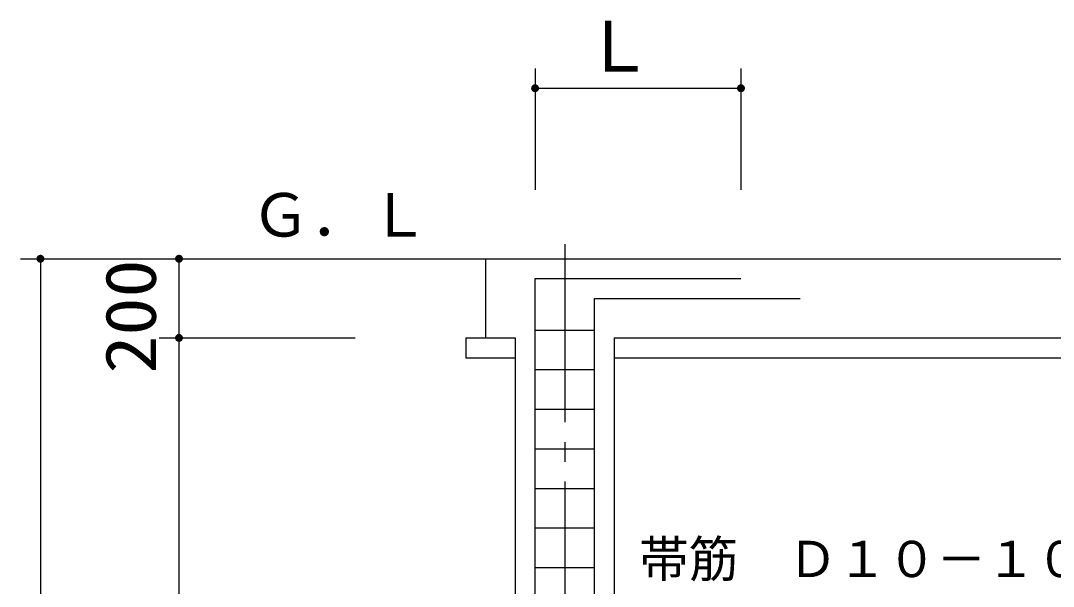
# Model space of a CAD drawing. Units: millimetres, scale not verified. Extents: x -14850 to 14850, y -10500 to 10500.
# Drawn here: x -1262 to 1347, y 1320 to 2748 of the extents above; entities that cross this region are included whole.
import ezdxf
from ezdxf.enums import TextEntityAlignment as Align

# ---------------------------------------------------------------- set-up
doc = ezdxf.new("R2010")
doc.units = ezdxf.units.MM
doc.header["$LTSCALE"] = 50
doc.linetypes.add('CHAIN2', pattern=[12, 9, -1, 1, -1])
doc.layers.add('0-2_機器', color=5, linetype='Continuous', lineweight=25)
doc.layers.add('0-7_文字', color=5, linetype='Continuous', lineweight=25)
doc.styles.add('ＭＳ ゴシック', font='')
doc.styles.get('ＭＳ ゴシック').set_extended_font_data('MS Gothic')

msp = doc.modelspace()

# ---------------------------------------------------------------- linework, layer by layer
at = {"layer": '0-2_機器', "color": 2}
for p, q in [((37.68, 2627.71), (37.68, 2321.13)), ((557.68, 2627.71), (557.68, 2321.13)), ((37.68, 2577.71), (557.68, 2577.71)), ((-1261.91, 2147.02), (-861.91, 2147.02)), ((-1211.91, 2147.02), (-1211.91, -482.98)), ((-911.91, 2147.02), (-416.92, 2147.02)), ((-861.91, 2147.02), (-861.91, 1947.02)), ((-416.92, 2147.02), (3199.57, 2147.02)), ((-87.32, 2147.02), (-87.32, 1947.02)), ((-911.91, 1947.02), (-416.92, 1947.02)), ((-861.91, 1947.02), (-861.91, -132.98)), ((-137.32, 1947.02), (-137.32, 1897.02)), ((-137.32, 1947.02), (-12.32, 1947.02)), ((-12.32, 1947.02), (-12.32, -132.98)), ((-137.32, 1897.02), (-12.32, 1897.02)), ((237.68, 1897.02), (2962.68, 1897.02))]:
    msp.add_line(p, q, dxfattribs=at)
at = {"layer": '0-2_機器', "color": 2, "linetype": 'CHAIN2'}
msp.add_line((112.68, 2184.16), (112.68, -516.57), dxfattribs=at)
at = {"layer": '0-2_機器', "color": 3}
for p, q in [((37.68, -282.98), (37.68, 2097.02)), ((37.68, 2097.02), (557.68, 2097.02)), ((187.67, -232.98), (187.67, 2047.02)), ((187.67, 2047.02), (707.67, 2047.02)), ((37.68, 1967.03), (187.67, 1967.03)), ((37.68, 1867.03), (187.67, 1867.03)), ((37.68, 1767.03), (187.67, 1767.03)), ((37.68, 1667.03), (187.67, 1667.03)), ((37.68, 1567.03), (187.67, 1567.03)), ((37.68, 1467.02), (187.67, 1467.02)), ((37.68, 1367.02), (187.67, 1367.02))]:
    msp.add_line(p, q, dxfattribs=at)
at = {"layer": '0-2_機器', "color": 2}
for points in [[(237.68, 1947.02), (237.68, -132.98), (2912.68, -132.98)], [(237.68, 1947.02), (2962.68, 1947.02), (2962.68, 1897.02)]]:
    msp.add_lwpolyline(points, dxfattribs=at)
at = {"layer": '0-2_機器'}
for points in [[(37.68, 2577.71), (28.63, 2581.97), (29.23, 2583.07)], [(37.68, 2577.71), (29.23, 2583.07), (29.97, 2584.09)], [(37.68, 2577.71), (29.97, 2584.09), (30.83, 2585)], [(37.68, 2577.71), (30.83, 2585), (31.8, 2585.8)], [(37.68, 2577.71), (31.8, 2585.8), (32.86, 2586.48)], [(37.68, 2577.71), (32.86, 2586.48), (33.99, 2587.01)], [(37.68, 2577.71), (33.99, 2587.01), (35.19, 2587.4)], [(37.68, 2577.71), (35.19, 2587.4), (36.42, 2587.64)], [(37.68, 2577.71), (36.42, 2587.64), (37.68, 2587.71)], [(38.3, 2587.69), (37.68, 2577.71), (37.68, 2587.71)], [(39.55, 2587.54), (37.68, 2577.71), (38.3, 2587.69)], [(40.77, 2587.22), (37.68, 2577.71), (39.55, 2587.54)], [(41.93, 2586.76), (37.68, 2577.71), (40.77, 2587.22)], [(43.03, 2586.16), (37.68, 2577.71), (41.93, 2586.76)], [(44.05, 2585.42), (37.68, 2577.71), (43.03, 2586.16)], [(44.96, 2584.56), (37.68, 2577.71), (44.05, 2585.42)], [(45.77, 2583.59), (37.68, 2577.71), (44.96, 2584.56)], [(46.44, 2582.53), (37.68, 2577.71), (45.77, 2583.59)], [(557.68, 2577.71), (548.63, 2581.97), (549.23, 2583.07)], [(557.68, 2577.71), (549.23, 2583.07), (549.97, 2584.09)], [(557.68, 2577.71), (549.97, 2584.09), (550.83, 2585)], [(557.68, 2577.71), (550.83, 2585), (551.8, 2585.8)], [(557.68, 2577.71), (551.8, 2585.8), (552.86, 2586.48)], [(557.68, 2577.71), (552.86, 2586.48), (553.99, 2587.01)], [(557.68, 2577.71), (553.99, 2587.01), (555.19, 2587.4)], [(557.68, 2577.71), (555.19, 2587.4), (556.42, 2587.64)], [(557.68, 2577.71), (556.42, 2587.64), (557.68, 2587.71)], [(561.93, 2586.76), (557.68, 2587.71), (558.3, 2587.69)], [(561.93, 2586.76), (557.68, 2577.71), (557.68, 2587.71)], [(563.03, 2586.16), (557.68, 2577.71), (561.93, 2586.76)], [(564.05, 2585.42), (557.68, 2577.71), (563.03, 2586.16)], [(564.96, 2584.56), (557.68, 2577.71), (564.05, 2585.42)], [(565.77, 2583.59), (557.68, 2577.71), (564.96, 2584.56)], [(566.44, 2582.53), (557.68, 2577.71), (565.77, 2583.59)], [(560.77, 2587.22), (558.3, 2587.69), (559.55, 2587.54)], [(561.93, 2586.76), (558.3, 2587.69), (560.77, 2587.22)], [(37.68, 2577.71), (27.68, 2577.71), (27.69, 2578.34)], [(37.68, 2567.71), (27.68, 2577.71), (37.68, 2577.71)], [(37.68, 2567.71), (27.75, 2576.46), (27.68, 2577.71)], [(37.68, 2577.71), (27.69, 2578.34), (27.85, 2579.59)], [(37.68, 2567.71), (27.99, 2575.23), (27.75, 2576.46)], [(37.68, 2577.71), (27.85, 2579.59), (28.16, 2580.8)], [(37.68, 2567.71), (28.38, 2574.03), (27.99, 2575.23)], [(37.68, 2577.71), (28.16, 2580.8), (28.63, 2581.97)], [(37.68, 2567.71), (28.91, 2572.9), (28.38, 2574.03)], [(37.68, 2567.71), (29.58, 2571.84), (28.91, 2572.9)], [(37.68, 2567.71), (30.39, 2570.87), (29.58, 2571.84)], [(37.68, 2567.71), (31.3, 2570.01), (30.39, 2570.87)], [(37.68, 2567.71), (32.32, 2569.27), (31.3, 2570.01)], [(37.68, 2567.71), (33.42, 2568.67), (32.32, 2569.27)], [(37.68, 2567.71), (34.58, 2568.2), (33.42, 2568.67)], [(37.68, 2567.71), (35.8, 2567.89), (34.58, 2568.2)], [(37.68, 2567.71), (37.05, 2567.73), (35.8, 2567.89)], [(46.97, 2581.4), (37.68, 2577.71), (46.44, 2582.53)], [(47.36, 2580.2), (37.68, 2577.71), (46.97, 2581.4)], [(47.6, 2578.97), (37.68, 2577.71), (47.36, 2580.2)], [(47.68, 2577.71), (37.68, 2577.71), (47.6, 2578.97)], [(47.66, 2577.09), (37.68, 2577.71), (47.68, 2577.71)], [(47.66, 2577.09), (37.68, 2567.71), (37.68, 2577.71)], [(47.5, 2575.84), (37.68, 2567.71), (47.66, 2577.09)], [(47.19, 2574.62), (37.68, 2567.71), (47.5, 2575.84)], [(46.72, 2573.46), (37.68, 2567.71), (47.19, 2574.62)], [(46.12, 2572.36), (37.68, 2567.71), (46.72, 2573.46)], [(45.38, 2571.34), (37.68, 2567.71), (46.12, 2572.36)], [(44.52, 2570.42), (37.68, 2567.71), (45.38, 2571.34)], [(43.55, 2569.62), (37.68, 2567.71), (44.52, 2570.42)], [(42.49, 2568.95), (37.68, 2567.71), (43.55, 2569.62)], [(41.36, 2568.42), (37.68, 2567.71), (42.49, 2568.95)], [(40.16, 2568.03), (37.68, 2567.71), (41.36, 2568.42)], [(38.93, 2567.79), (37.68, 2567.71), (40.16, 2568.03)], [(547.68, 2577.71), (547.85, 2579.59), (557.68, 2577.71)], [(547.68, 2577.71), (547.69, 2578.34), (547.85, 2579.59)], [(557.68, 2567.71), (547.68, 2577.71), (557.68, 2577.71)], [(557.68, 2567.71), (547.75, 2576.46), (547.68, 2577.71)], [(557.68, 2567.71), (547.99, 2575.23), (547.75, 2576.46)], [(557.68, 2577.71), (547.85, 2579.59), (548.16, 2580.8)], [(557.68, 2567.71), (548.38, 2574.03), (547.99, 2575.23)], [(557.68, 2577.71), (548.16, 2580.8), (548.63, 2581.97)], [(557.68, 2567.71), (548.91, 2572.9), (548.38, 2574.03)], [(557.68, 2567.71), (549.58, 2571.84), (548.91, 2572.9)], [(557.68, 2567.71), (550.39, 2570.87), (549.58, 2571.84)], [(557.68, 2567.71), (551.3, 2570.01), (550.39, 2570.87)], [(557.68, 2567.71), (552.32, 2569.27), (551.3, 2570.01)], [(557.68, 2567.71), (553.42, 2568.67), (552.32, 2569.27)], [(557.68, 2567.71), (554.58, 2568.2), (553.42, 2568.67)], [(557.05, 2567.73), (554.58, 2568.2), (557.68, 2567.71)], [(555.8, 2567.89), (554.58, 2568.2), (557.05, 2567.73)], [(566.97, 2581.4), (557.68, 2577.71), (566.44, 2582.53)], [(567.36, 2580.2), (557.68, 2577.71), (566.97, 2581.4)], [(567.6, 2578.97), (557.68, 2577.71), (567.36, 2580.2)], [(567.68, 2577.71), (557.68, 2577.71), (567.6, 2578.97)], [(567.66, 2577.09), (557.68, 2577.71), (567.68, 2577.71)], [(567.5, 2575.84), (557.68, 2577.71), (567.66, 2577.09)], [(567.19, 2574.62), (557.68, 2577.71), (567.5, 2575.84)], [(567.19, 2574.62), (557.68, 2567.71), (557.68, 2577.71)], [(566.72, 2573.46), (557.68, 2567.71), (567.19, 2574.62)], [(566.12, 2572.36), (557.68, 2567.71), (566.72, 2573.46)], [(565.38, 2571.34), (557.68, 2567.71), (566.12, 2572.36)], [(564.52, 2570.42), (557.68, 2567.71), (565.38, 2571.34)], [(563.55, 2569.62), (557.68, 2567.71), (564.52, 2570.42)], [(562.49, 2568.95), (557.68, 2567.71), (563.55, 2569.62)], [(561.36, 2568.42), (557.68, 2567.71), (562.49, 2568.95)], [(560.16, 2568.03), (557.68, 2567.71), (561.36, 2568.42)], [(558.93, 2567.79), (557.68, 2567.71), (560.16, 2568.03)], [(-1211.91, 2147.02), (-1221.91, 2147.02), (-1221.89, 2147.65)], [(-1211.91, 2147.02), (-1221.83, 2145.77), (-1221.91, 2147.02)], [(-1211.91, 2147.02), (-1221.89, 2147.65), (-1221.73, 2148.89)], [(-1211.91, 2147.02), (-1221.59, 2144.53), (-1221.83, 2145.77)], [(-1211.91, 2147.02), (-1221.73, 2148.89), (-1221.42, 2150.11)], [(-1211.91, 2147.02), (-1221.21, 2143.34), (-1221.59, 2144.53)], [(-1211.91, 2147.02), (-1221.42, 2150.11), (-1220.96, 2151.28)], [(-1211.91, 2147.02), (-1220.67, 2142.2), (-1221.21, 2143.34)], [(-1211.91, 2157.02), (-1220.96, 2151.28), (-1220.35, 2152.38)], [(-1211.91, 2147.02), (-1220.96, 2151.28), (-1211.91, 2157.02)], [(-1211.91, 2147.02), (-1220, 2141.14), (-1220.67, 2142.2)], [(-1211.91, 2157.02), (-1220.35, 2152.38), (-1213.16, 2156.94)], [(-1213.16, 2156.94), (-1220.35, 2152.38), (-1219.61, 2153.39)], [(-1211.91, 2137.02), (-1220, 2141.14), (-1211.91, 2147.02)], [(-1211.91, 2137.02), (-1219.2, 2140.17), (-1220, 2141.14)], [(-1213.16, 2156.94), (-1219.61, 2153.39), (-1214.4, 2156.71)], [(-1214.4, 2156.71), (-1219.61, 2153.39), (-1218.75, 2154.31)], [(-1211.91, 2137.02), (-1218.28, 2139.31), (-1219.2, 2140.17)], [(-1214.4, 2156.71), (-1218.75, 2154.31), (-1215.59, 2156.32)], [(-1215.59, 2156.32), (-1218.75, 2154.31), (-1217.79, 2155.11)], [(-1211.91, 2137.02), (-1217.27, 2138.58), (-1218.28, 2139.31)], [(-1215.59, 2156.32), (-1217.79, 2155.11), (-1216.73, 2155.78)], [(-1211.28, 2157), (-1211.91, 2147.02), (-1211.91, 2157.02)], [(-1210.04, 2156.84), (-1211.91, 2147.02), (-1211.28, 2157)], [(-1208.82, 2156.53), (-1211.91, 2147.02), (-1210.04, 2156.84)], [(-1207.65, 2156.07), (-1211.91, 2147.02), (-1208.82, 2156.53)], [(-1206.55, 2155.46), (-1211.91, 2147.02), (-1207.65, 2156.07)], [(-1205.53, 2154.72), (-1211.91, 2147.02), (-1206.55, 2155.46)], [(-1204.62, 2153.86), (-1211.91, 2147.02), (-1205.53, 2154.72)], [(-1203.82, 2152.9), (-1211.91, 2147.02), (-1204.62, 2153.86)], [(-1203.15, 2151.84), (-1211.91, 2147.02), (-1203.82, 2152.9)], [(-1203.15, 2151.84), (-1201.91, 2147.02), (-1211.91, 2147.02)], [(-1201.91, 2147.02), (-1211.91, 2137.02), (-1211.91, 2147.02)], [(-1201.93, 2146.39), (-1211.91, 2137.02), (-1201.91, 2147.02)], [(-1202.09, 2145.15), (-1211.91, 2137.02), (-1201.93, 2146.39)], [(-1202.4, 2143.93), (-1211.91, 2137.02), (-1202.09, 2145.15)], [(-1202.86, 2142.76), (-1211.91, 2137.02), (-1202.4, 2143.93)], [(-1203.47, 2141.66), (-1211.91, 2137.02), (-1202.86, 2142.76)], [(-1203.47, 2141.66), (-1210.66, 2137.1), (-1211.91, 2137.02)], [(-1204.2, 2140.65), (-1210.66, 2137.1), (-1203.47, 2141.66)], [(-1204.2, 2140.65), (-1209.42, 2137.33), (-1210.66, 2137.1)], [(-1205.06, 2139.73), (-1209.42, 2137.33), (-1204.2, 2140.65)], [(-1205.06, 2139.73), (-1208.23, 2137.72), (-1209.42, 2137.33)], [(-1206.03, 2138.93), (-1208.23, 2137.72), (-1205.06, 2139.73)], [(-1202.61, 2150.7), (-1201.91, 2147.02), (-1203.15, 2151.84)], [(-1202.22, 2149.51), (-1201.91, 2147.02), (-1202.61, 2150.7)], [(-1201.99, 2148.27), (-1201.91, 2147.02), (-1202.22, 2149.51)], [(-861.91, 2147.02), (-871.91, 2147.02), (-871.89, 2147.65)], [(-861.91, 2147.02), (-871.83, 2145.77), (-871.91, 2147.02)], [(-861.91, 2147.02), (-871.89, 2147.65), (-871.73, 2148.89)], [(-861.91, 2147.02), (-871.59, 2144.53), (-871.83, 2145.77)], [(-861.91, 2147.02), (-871.73, 2148.89), (-871.42, 2150.11)], [(-861.91, 2147.02), (-871.21, 2143.34), (-871.59, 2144.53)], [(-861.91, 2147.02), (-871.42, 2150.11), (-870.96, 2151.28)], [(-861.91, 2147.02), (-870.67, 2142.2), (-871.21, 2143.34)], [(-861.91, 2147.02), (-870.96, 2151.28), (-870.35, 2152.38)], [(-861.91, 2137.02), (-870.67, 2142.2), (-861.91, 2147.02)], [(-861.91, 2137.02), (-870, 2141.14), (-870.67, 2142.2)], [(-861.91, 2147.02), (-870.35, 2152.38), (-869.61, 2153.39)], [(-861.91, 2137.02), (-869.2, 2140.17), (-870, 2141.14)], [(-861.91, 2157.02), (-869.61, 2153.39), (-868.75, 2154.31)], [(-861.91, 2147.02), (-869.61, 2153.39), (-861.91, 2157.02)], [(-861.91, 2137.02), (-868.28, 2139.31), (-869.2, 2140.17)], [(-861.91, 2157.02), (-868.75, 2154.31), (-863.16, 2156.94)], [(-863.16, 2156.94), (-868.75, 2154.31), (-867.79, 2155.11)], [(-861.91, 2137.02), (-867.27, 2138.58), (-868.28, 2139.31)], [(-863.16, 2156.94), (-867.79, 2155.11), (-864.4, 2156.71)], [(-864.4, 2156.71), (-867.79, 2155.11), (-866.73, 2155.78)], [(-864.4, 2156.71), (-866.73, 2155.78), (-865.59, 2156.32)], [(-861.28, 2157), (-861.91, 2147.02), (-861.91, 2157.02)], [(-860.04, 2156.84), (-861.91, 2147.02), (-861.28, 2157)], [(-858.82, 2156.53), (-861.91, 2147.02), (-860.04, 2156.84)], [(-857.65, 2156.07), (-861.91, 2147.02), (-858.82, 2156.53)], [(-856.55, 2155.46), (-861.91, 2147.02), (-857.65, 2156.07)], [(-855.53, 2154.72), (-861.91, 2147.02), (-856.55, 2155.46)], [(-854.62, 2153.86), (-861.91, 2147.02), (-855.53, 2154.72)], [(-853.82, 2152.9), (-861.91, 2147.02), (-854.62, 2153.86)], [(-853.15, 2151.84), (-861.91, 2147.02), (-853.82, 2152.9)], [(-852.61, 2150.7), (-861.91, 2147.02), (-853.15, 2151.84)], [(-852.61, 2150.7), (-851.91, 2147.02), (-861.91, 2147.02)], [(-851.91, 2147.02), (-861.91, 2137.02), (-861.91, 2147.02)], [(-851.93, 2146.39), (-861.91, 2137.02), (-851.91, 2147.02)], [(-852.09, 2145.15), (-861.91, 2137.02), (-851.93, 2146.39)], [(-852.4, 2143.93), (-861.91, 2137.02), (-852.09, 2145.15)], [(-852.86, 2142.76), (-861.91, 2137.02), (-852.4, 2143.93)], [(-853.47, 2141.66), (-861.91, 2137.02), (-852.86, 2142.76)], [(-854.2, 2140.65), (-861.91, 2137.02), (-853.47, 2141.66)], [(-855.06, 2139.73), (-861.91, 2137.02), (-854.2, 2140.65)], [(-855.06, 2139.73), (-860.66, 2137.1), (-861.91, 2137.02)], [(-856.03, 2138.93), (-860.66, 2137.1), (-855.06, 2139.73)], [(-852.22, 2149.51), (-851.91, 2147.02), (-852.61, 2150.7)], [(-851.99, 2148.27), (-851.91, 2147.02), (-852.22, 2149.51)], [(-1211.91, 2137.02), (-1216.17, 2137.97), (-1217.27, 2138.58)], [(-1211.91, 2137.02), (-1215, 2137.51), (-1216.17, 2137.97)], [(-1211.91, 2137.02), (-1213.78, 2137.2), (-1215, 2137.51)], [(-1211.91, 2137.02), (-1212.54, 2137.04), (-1213.78, 2137.2)], [(-1206.03, 2138.93), (-1207.09, 2138.26), (-1208.23, 2137.72)], [(-861.91, 2137.02), (-866.17, 2137.97), (-867.27, 2138.58)], [(-861.91, 2137.02), (-865, 2137.51), (-866.17, 2137.97)], [(-861.91, 2137.02), (-863.78, 2137.2), (-865, 2137.51)], [(-861.91, 2137.02), (-862.54, 2137.04), (-863.78, 2137.2)], [(-856.03, 2138.93), (-859.42, 2137.33), (-860.66, 2137.1)], [(-857.09, 2138.26), (-859.42, 2137.33), (-856.03, 2138.93)], [(-857.09, 2138.26), (-858.23, 2137.72), (-859.42, 2137.33)], [(-861.91, 1957.02), (-869.61, 1953.39), (-868.75, 1954.31)], [(-861.91, 1947.02), (-869.61, 1953.39), (-861.91, 1957.02)], [(-861.91, 1957.02), (-868.75, 1954.31), (-863.16, 1956.94)], [(-863.16, 1956.94), (-868.75, 1954.31), (-867.79, 1955.11)], [(-863.16, 1956.94), (-867.79, 1955.11), (-864.4, 1956.7)], [(-864.4, 1956.7), (-867.79, 1955.11), (-866.73, 1955.78)], [(-864.4, 1956.7), (-866.73, 1955.78), (-865.59, 1956.32)], [(-861.28, 1957), (-861.91, 1947.02), (-861.91, 1957.02)], [(-860.04, 1956.84), (-861.91, 1947.02), (-861.28, 1957)], [(-858.82, 1956.53), (-861.91, 1947.02), (-860.04, 1956.84)], [(-861.91, 1947.02), (-871.91, 1947.02), (-871.89, 1947.65)], [(-861.91, 1947.02), (-871.83, 1945.77), (-871.91, 1947.02)], [(-861.91, 1947.02), (-871.89, 1947.65), (-871.73, 1948.89)], [(-861.91, 1947.02), (-871.59, 1944.53), (-871.83, 1945.77)], [(-861.91, 1947.02), (-871.73, 1948.89), (-871.42, 1950.11)], [(-861.91, 1947.02), (-871.21, 1943.34), (-871.59, 1944.53)], [(-861.91, 1947.02), (-871.42, 1950.11), (-870.96, 1951.28)], [(-861.91, 1947.02), (-870.67, 1942.2), (-871.21, 1943.34)], [(-861.91, 1947.02), (-870.96, 1951.28), (-870.35, 1952.38)], [(-861.91, 1937.02), (-870.67, 1942.2), (-861.91, 1947.02)], [(-861.91, 1937.02), (-870, 1941.14), (-870.67, 1942.2)], [(-861.91, 1947.02), (-870.35, 1952.38), (-869.61, 1953.39)], [(-861.91, 1937.02), (-869.2, 1940.17), (-870, 1941.14)], [(-861.91, 1937.02), (-868.28, 1939.31), (-869.2, 1940.17)], [(-861.91, 1937.02), (-867.27, 1938.58), (-868.28, 1939.31)], [(-861.91, 1937.02), (-866.17, 1937.97), (-867.27, 1938.58)], [(-861.91, 1937.02), (-865, 1937.51), (-866.17, 1937.97)], [(-861.91, 1937.02), (-863.78, 1937.2), (-865, 1937.51)], [(-861.91, 1937.02), (-862.54, 1937.04), (-863.78, 1937.2)], [(-857.65, 1956.07), (-861.91, 1947.02), (-858.82, 1956.53)], [(-856.55, 1955.46), (-861.91, 1947.02), (-857.65, 1956.07)], [(-855.53, 1954.72), (-861.91, 1947.02), (-856.55, 1955.46)], [(-854.62, 1953.86), (-861.91, 1947.02), (-855.53, 1954.72)], [(-853.82, 1952.9), (-861.91, 1947.02), (-854.62, 1953.86)], [(-853.15, 1951.84), (-861.91, 1947.02), (-853.82, 1952.9)], [(-852.61, 1950.7), (-861.91, 1947.02), (-853.15, 1951.84)], [(-852.61, 1950.7), (-851.91, 1947.02), (-861.91, 1947.02)], [(-851.91, 1947.02), (-861.91, 1937.02), (-861.91, 1947.02)], [(-851.93, 1946.39), (-861.91, 1937.02), (-851.91, 1947.02)], [(-852.09, 1945.15), (-861.91, 1937.02), (-851.93, 1946.39)], [(-852.4, 1943.93), (-861.91, 1937.02), (-852.09, 1945.15)], [(-852.86, 1942.76), (-861.91, 1937.02), (-852.4, 1943.93)], [(-853.47, 1941.66), (-861.91, 1937.02), (-852.86, 1942.76)], [(-854.2, 1940.64), (-861.91, 1937.02), (-853.47, 1941.66)], [(-855.06, 1939.73), (-861.91, 1937.02), (-854.2, 1940.64)], [(-855.06, 1939.73), (-860.66, 1937.1), (-861.91, 1937.02)], [(-856.03, 1938.93), (-860.66, 1937.1), (-855.06, 1939.73)], [(-856.03, 1938.93), (-859.42, 1937.33), (-860.66, 1937.1)], [(-857.09, 1938.26), (-859.42, 1937.33), (-856.03, 1938.93)], [(-857.09, 1938.26), (-858.23, 1937.72), (-859.42, 1937.33)], [(-852.22, 1949.51), (-851.91, 1947.02), (-852.61, 1950.7)], [(-851.99, 1948.27), (-851.91, 1947.02), (-852.22, 1949.51)]]:
    msp.add_solid(points, dxfattribs=at)

# ---------------------------------------------------------------- texts
at = {"layer": '0-2_機器', "color": 4, "style": 'ＭＳ ゴシック'}
msp.add_text('Ｌ', height=128.4, dxfattribs=at).set_placement((160.82, 2581.13), align=Align.BOTTOM_LEFT)
msp.add_text('Ｇ．Ｌ', height=110, rotation=0.002, dxfattribs=at).set_placement((-680.61, 2170.02), align=Align.BOTTOM_LEFT)
at = {"layer": '0-2_機器', "color": 4, "style": 'ＭＳ ゴシック', "width": 1.1}
msp.add_text('200', height=128.4, rotation=90, dxfattribs=at).set_placement((-881.71, 1856.94), align=Align.BOTTOM_LEFT)
at = {"layer": '0-7_文字', "color": 4, "style": 'ＭＳ ゴシック'}
msp.add_text('帯筋\u3000Ｄ１０－１００＠', height=91.79, dxfattribs=at).set_placement((300.71, 1315.27), align=Align.BOTTOM_LEFT)

doc.saveas('drawing.dxf')
